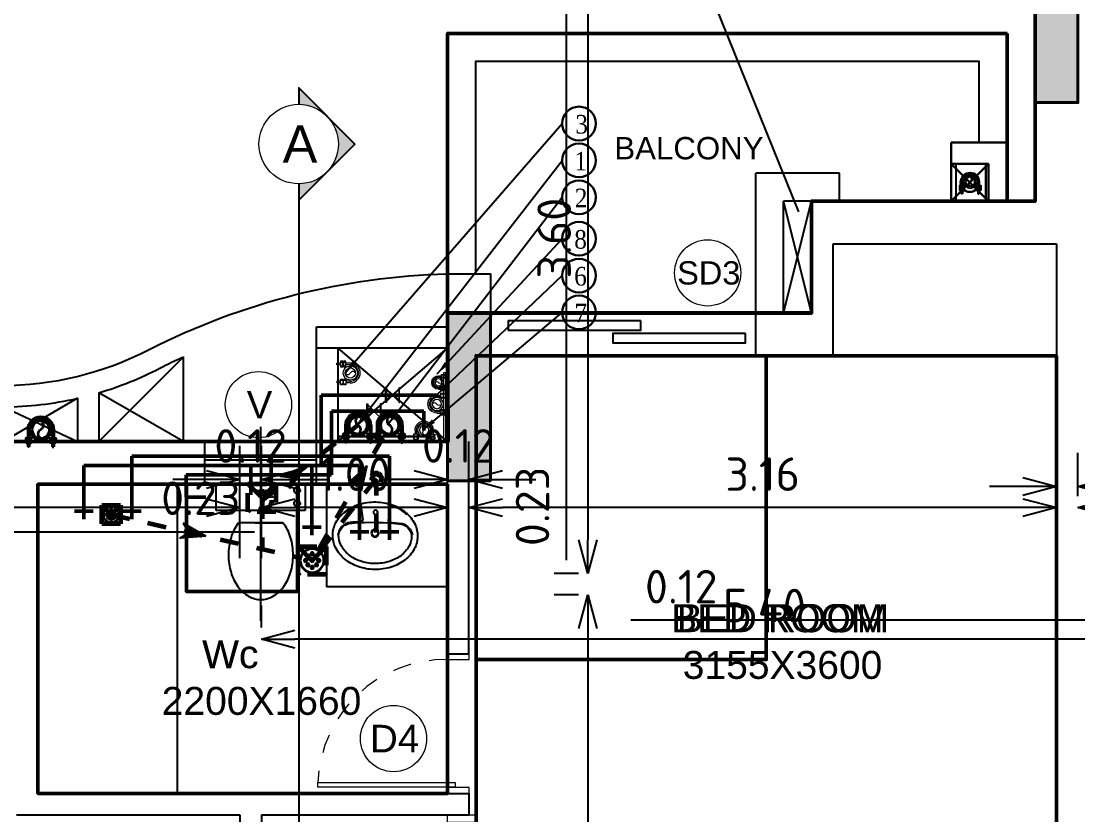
# Model space of a CAD drawing. Header units: inches. Extents: x 0 to 429, y 0 to 146.
# Drawn here: x 209.36 to 215.04, y 126.12 to 130.38 of the extents above; entities that cross this region are included whole.
import ezdxf
from ezdxf.enums import TextEntityAlignment as Align

# ---------------------------------------------------------------- set-up
doc = ezdxf.new("R2010")
doc.units = ezdxf.units.IN
doc.header["$MEASUREMENT"] = 0
doc.linetypes.add('Xr-4BHK-A-B-Ground-Sub$0$HIDDEN', pattern=[0.375, 0.25, -0.125])
doc.layers.get('DEFPOINTS').update_dxf_attribs({"lineweight": 18})
for name, color, linetype, lineweight in [('FLOOR-GROUND', 7, 'Continuous', 50), ('XR-4BHK-A-B-GROUND-SUB$0$1PL-SHAFT-PIPE-TEXT-50', 213, 'Continuous', 30), ('XR-4BHK-A-B-GROUND-SUB$0$CUTOUT', 6, 'Continuous', 30), ('XR-4BHK-A-B-GROUND-SUB$0$DOOR', 34, 'Continuous', 20), ('XR-4BHK-A-B-GROUND-SUB$0$PIPE', 30, 'Continuous', 30), ('XR-4BHK-A-B-GROUND-SUB$0$TOWER-COL', 1, 'Continuous', 40), ('XR-4BHK-A-B-GROUND-SUB$0$TOWER-COL-HATCH', 9, 'Continuous', 5), ('XR-4BHK-A-B-GROUND-SUB$0$WALL', 7, 'Continuous', 30)]:
    doc.layers.add(name, color=color, linetype=linetype, lineweight=lineweight)
doc.layers.add('XR-4BHK-A-B-GROUND-SUB$0$1PL-SHAFT-PIPE', color=7, linetype='Continuous')
doc.layers.add('XR-4BHK-A-B-GROUND-SUB$0$ELE', color=4, linetype='Continuous')
for name, color, linetype, lineweight, true_color in [('XR-4BHK-A-B-GROUND-SUB$0$SEWERARE LINE', 7, 'Continuous', 35, 0xca2d12), ('XR-4BHK-A-B-GROUND-SUB$0$STROM WATER', 7, 'Continuous', 25, 0x00001a), ('XR-4BHK-A-B-GROUND-SUB$0$WATER SUPPLAY', 7, 'Continuous', 0, 0x00f000)]:
    doc.layers.add(name, color=color, linetype=linetype, lineweight=lineweight, true_color=true_color)
doc.styles.add('Sanvi Common', font='isocpeur.ttf')
doc.styles.add('Xr-4BHK-A-B-Ground-Sub$0$$0$DIM', font='arial.ttf', dxfattribs={"height": 4})
doc.styles.add('Xr-4BHK-A-B-Ground-Sub$0$$1$Standard', font='arial.ttf')
doc.styles.add('Xr-4BHK-A-B-Ground-Sub$0$DIM', font='arial.ttf')
doc.styles.add('Xr-4BHK-A-B-Ground-Sub$0$Standard', font='ARIALN.TTF')
doc.styles.add('Xr-4BHK-A-B-Ground-Sub$0$TIMES-ROMAN', font='times.ttf', dxfattribs={"width": 0.9})
doc.styles.add('Xr-4BHK-A-B-Typical-Sub$0$DIM', font='arial.ttf')
doc.dimstyles.new('Sanvi Common', dxfattribs={"dimtxt": 0.18, "dimasz": 0.18, "dimexe": 0.18, "dimexo": 0.0625, "dimgap": 0.09, "dimtad": 1, "dimzin": 0, "dimdsep": 46, "dimtxsty": 'Sanvi Common', "dimblk": 'OPEN30', "dimcen": 0.09, "dimclrd": 68, "dimclre": 68, "dimclrt": 40, "dimadec": 0, "dimazin": 0, "dimtfac": 1, "dimtofl": 0, "dimtmove": 0, "dimatfit": 3, "dimldrblk": 'OPEN30', "dimfxl": 1, "dimtolj": 1, "dimtzin": 0, "dimarcsym": 0})
doc.dimstyles.new('Xr-4BHK-A-B-Ground-Sub$0$DIM 75', dxfattribs={"dimtxt": 75, "dimasz": 75, "dimexe": 0.18, "dimexo": 0.0625, "dimgap": 0.09, "dimtad": 0, "dimtih": 1, "dimtoh": 1, "dimdec": 0, "dimzin": 0, "dimdsep": 46, "dimtxsty": 'Xr-4BHK-A-B-Ground-Sub$0$Standard', "dimcen": 0.09, "dimclrd": 256, "dimclre": 256, "dimclrt": 256, "dimadec": 0, "dimazin": 0, "dimtfac": 1, "dimtdec": 0, "dimtofl": 0, "dimtmove": 0, "dimatfit": 3, "dimfxl": 1, "dimtolj": 1, "dimtzin": 0, "dimarcsym": 0})

# ---------------------------------------------------------------- blocks, each defined once
blk = doc.blocks.new('Xr-4BHK-A-B-Ground-Sub$0$basin6')
blk.add_lwpolyline([(285.3, -227.3, 0.120605), (264.9, -143.3, 0.10507), (202.2, -66.9, 0.088649), (112.5, -18.2, 0.079738), (0.8, 0, 0.079738), (-111, -17.7, 0.088649), (-200.9, -65.9, 0.10507), (-264, -142.1, 0.120605), (-284.7, -226.1, 0.120605), (-264.3, -310.1, 0.10507), (-201.6, -386.5, 0.088649), (-112, -435.2, 0.079738), (-0.2, -453.4, 0.079738), (111.6, -435.7, 0.088649), (201.5, -387.5, 0.10507), (264.5, -311.3, 0.120605)], format="xyb", close=True)
for points in [[(-209.7, -80, -0.016805), (-197.8, -69.9, -0.092161), (-106, -21.4, -0.435128), (-99.7, -24.7), (-85.2, -123.6, -0.44775), (-92.4, -133.7, 0.015365), (-179.5, -141.3, 0.272514), (-249.3, -215.6, 0.272514)], [(210.3, -80, 0.016805), (198.4, -69.9, 0.092161), (106.6, -21.4, 0.435128), (100.3, -24.7), (85.8, -123.6, 0.396344), (97.2, -134.7, -0.011856), (170.2, -140.3, -0.340407), (250.3, -226.8)], [(-244.4, -216.7, 0.017243), (-244.7, -226.1, 0.120605), (-228.8, -291.7, 0.10507), (-176.6, -355.3, 0.088649), (-99.4, -397.2, 0.079738), (-0.1, -413.4, 0.079738), (99.2, -397.7, 0.088649), (176.6, -356.1, 0.10507), (229.1, -292.7, 0.120605), (245.3, -227.3, 0.120605)]]:
    blk.add_lwpolyline(points, format="xyb")
for centre, radius in [((0.3, -69.2), 14.5), ((1.4, -209.2), 26.4), ((1.4, -209.2), 21)]:
    blk.add_circle(centre, radius)
for centre, radius, start, end in [((-3.5, -1750.2), 1613.5, 84.2769, 96.21233), ((-151.3, -237.7), 95.4, 106.29531, 167.27029), ((155.4, -234.9), 90.2, 4.87746, 88.71858)]:
    blk.add_arc(centre, radius, start, end)
blk = doc.blocks.new('Xr-4BHK-A-B-Ground-Sub$0$1111')
for p, q in [((-6719.3, 24832.2), (-6719.3, 24832.2)), ((-6770.3, 24610.7), (-7008.8, 24610.7)), ((-6918.9, 24610.7), (-6770.3, 24610.7)), ((-7128.5, 24545.5), (-7128.5, 24404.3)), ((-6650.6, 24545.5), (-7128.5, 24545.5)), ((-6650.6, 24404.3), (-6650.6, 24545.5)), ((-7128.5, 24404.3), (-6650.6, 24404.3)), ((-6849.6, 24404.3), (-6849.6, 24404.3)), ((-6703, 24404.3), (-6703, 24404.3))]:
    blk.add_line(p, q)
at = {"extrusion": (0, 0, -1)}
for centre, major_axis, ratio, start_param, end_param in [((-6859.2, 24842), (-134, 134), 1, 6.126583, 6.550859), ((-6889.6, 24895.3), (90.6, 90.6), 1, -1.303122, -0.785398), ((-6889.6, 24895.3), (-90.6, 90.6), 1, 0.785398, 1.303122), ((-6919.9, 24842), (134, 134), 1, -0.267674, 0.156602), ((-6811.4, 24807.2), (175.8, 175.8), 1, 4.219591, 4.555787), ((-6967.7, 24807.2), (-175.8, 175.8), 1, 1.727398, 2.063595), ((-6735.9, 24784.5), (231.5, 231.5), 1, 3.926991, 4.219591), ((-7043.2, 24784.5), (231.5, 231.5), 1, 0.492798, 0.785398), ((-6735.9, 24784.5), (-231.5, 231.5), 1, 5.205187, 5.497787), ((-7043.2, 24784.5), (231.5, 231.5), 1, 0.785398, 1.077998), ((-6811.4, 24761.7), (-175.8, 175.8), 1, 4.868991, 5.205187), ((-6967.7, 24761.7), (-231.2, 91.4), 0.988951, 3.056609, 3.421062), ((-6859.2, 24726.9), (-134, 134), 1, 4.837165, 4.868991), ((-6694.7, 24507), (-11.5, 11.5), 1, 3.141593, 9.424778), ((-6694.7, 24437.2), (11.5, 11.5), 1, 1.570796326805002, 7.853981633984588)]:
    blk.add_ellipse(centre, major_axis=major_axis, ratio=ratio, start_param=start_param, end_param=end_param, dxfattribs=at)
blk = doc.blocks.new('Xr-4BHK-A-B-Ground-Sub$0$d-750')
at = {"layer": 'XR-4BHK-A-B-GROUND-SUB$0$DOOR'}
for p, q in [((0, 718.7), (0, 750)), ((0, 750), (115, 750)), ((115, 750), (115, 718.7)), ((115, 718.7), (0, 718.7)), ((0, 0), (0, 31.2)), ((0, 31.2), (115, 31.2)), ((115, 31.2), (115, 0)), ((115, 0), (0, 0))]:
    blk.add_line(p, q, dxfattribs=at)
blk.add_lwpolyline([(73.9, 34.2), (811.3, 34.2), (811.3, 59.2), (73.9, 59.2)], close=True, dxfattribs=at)
at = {"layer": 'XR-4BHK-A-B-GROUND-SUB$0$DOOR', "color": 8, "linetype": 'Xr-4BHK-A-B-Ground-Sub$0$HIDDEN', "extrusion": (0, 0, -1)}
blk.add_ellipse((125, 31.2), major_axis=(218.4, 652.1), ratio=0.99874, start_param=-0.33813, end_param=1.207251, dxfattribs=at)
blk = doc.blocks.new('Xr-4BHK-A-B-Ground-Sub$0$RWP')
at = {"layer": 'XR-4BHK-A-B-GROUND-SUB$0$CUTOUT'}
for p, q in [((0, 200), (200, 0)), ((200, 200), (0, 0))]:
    blk.add_line(p, q, dxfattribs=at)
blk.add_lwpolyline([(0, 0), (200, 0), (200, 200), (0, 200)], close=True, dxfattribs=at)
at = {"layer": 'XR-4BHK-A-B-GROUND-SUB$0$ELE'}
for p, q in [((0, 200), (0, 0)), ((25, 200), (25, 0))]:
    blk.add_line(p, q, dxfattribs=at)
at = {"layer": 'XR-4BHK-A-B-GROUND-SUB$0$PIPE'}
blk.add_circle((100, 100), 50, dxfattribs=at)
at = {"layer": 'XR-4BHK-A-B-GROUND-SUB$0$WALL'}
for p, q in [((0, 315), (300.3, 315)), ((0, 200), (0, 315)), ((300.3, 0), (300.3, 315)), ((0, 200), (185.3, 200)), ((185.3, 0), (185.3, 200))]:
    blk.add_line(p, q, dxfattribs=at)
blk = doc.blocks.new('Xr-4BHK-A-B-Ground-Sub$0$REV.CO.')
at = {"layer": 'XR-4BHK-A-B-GROUND-SUB$0$TOWER-COL-HATCH'}
for points in [[(451646.1, 19799.7), (451416.1, 19799.7), (451416.1, 20700.2), (451646.1, 20700.2)], [(454801.1, 18669.7), (454571.1, 18669.7), (454571.1, 17769.2), (454801.1, 17769.2)]]:
    blk.add_hatch(color=256, dxfattribs=at).paths.add_polyline_path(points)
at = {"layer": 'XR-4BHK-A-B-GROUND-SUB$0$TOWER-COL'}
for points in [[(451646.1, 20700.2), (451416.1, 20700.2), (451416.1, 19799.7), (451646.1, 19799.7)], [(454801.1, 18669.7), (454571.1, 18669.7), (454571.1, 17769.2), (454801.1, 17769.2)]]:
    blk.add_lwpolyline(points, close=True, dxfattribs=at)
blk = doc.blocks.new('Xr-4BHK-A-B-Ground-Sub$0$$0$DOOR NO')
at = {"lineweight": 0}
blk.add_circle((0, 0), 10, dxfattribs=at)
at = {"style": 'Xr-4BHK-A-B-Ground-Sub$0$$0$DIM'}
blk.add_attdef('X1', text='', height=9, dxfattribs=at).set_placement((0, 0), align=Align.MIDDLE_CENTER)
blk = doc.blocks.new('_Open30')
at = {"color": 0, "linetype": 'ByBlock', "lineweight": -2}
for p, q in [((-1, 0.268), (0, 0)), ((0, 0), (-1, -0.268)), ((0, 0), (-1, 0))]:
    blk.add_line(p, q, dxfattribs=at)
blk = doc.blocks.new('*D110')
at = {"color": 68, "lineweight": -2, "transparency": 16777216}
for p, q in [((215.0353, 127.8274), (215.0353, 127.9449)), ((218.9803, 127.7092), (218.9803, 127.9449)), ((218.8003, 127.7649), (215.2153, 127.7649))]:
    blk.add_line(p, q, dxfattribs=at)
at = {"layer": 'DEFPOINTS', "color": 0, "transparency": 16777216}
for p in [(215.0353, 127.7649), (215.0353, 127.7649), (218.9803, 127.6467)]:
    blk.add_point(p, dxfattribs=at)
at = {"color": 68, "lineweight": -2, "transparency": 16777216, "xscale": 0.18, "yscale": 0.18, "zscale": 0.18, "rotation": 180}
blk.add_blockref('_Open30', (215.0353, 127.7649), dxfattribs=at)
at = {"color": 68, "lineweight": -2, "transparency": 16777216, "xscale": 0.18, "yscale": 0.18, "zscale": 0.18}
blk.add_blockref('_Open30', (218.9803, 127.7649), dxfattribs=at)
at = {"color": 40, "transparency": 16777216, "insert": (217.0078, 127.9449), "char_height": 0.18, "attachment_point": 5, "style": 'Sanvi Common'}
blk.add_mtext('\\A1;3.94', dxfattribs=at)
blk = doc.blocks.new('*D111')
at = {"color": 68, "lineweight": -2, "transparency": 16777216}
for p, q in [((211.7652, 127.5894), (211.7652, 127.9449)), ((214.9203, 127.8274), (214.9203, 127.9449)), ((214.7403, 127.7649), (211.9452, 127.7649))]:
    blk.add_line(p, q, dxfattribs=at)
at = {"layer": 'DEFPOINTS', "color": 0, "transparency": 16777216}
for p in [(211.7652, 127.7649), (214.9203, 127.7649), (211.7652, 127.5269)]:
    blk.add_point(p, dxfattribs=at)
at = {"color": 68, "lineweight": -2, "transparency": 16777216, "xscale": 0.18, "yscale": 0.18, "zscale": 0.18, "rotation": 180}
blk.add_blockref('_Open30', (211.7652, 127.7649), dxfattribs=at)
at = {"color": 68, "lineweight": -2, "transparency": 16777216, "xscale": 0.18, "yscale": 0.18, "zscale": 0.18}
blk.add_blockref('_Open30', (214.9203, 127.7649), dxfattribs=at)
at = {"color": 40, "transparency": 16777216, "insert": (213.3427, 127.9449), "char_height": 0.18, "attachment_point": 5, "style": 'Sanvi Common'}
blk.add_mtext('\\A1;3.16', dxfattribs=at)
blk = doc.blocks.new('*D112')
at = {"color": 68, "lineweight": -2, "transparency": 16777216}
for p, q in [((211.6502, 127.5894), (211.6502, 128.0966)), ((211.7652, 127.5894), (211.7652, 128.0966)), ((211.4702, 127.9166), (211.2902, 127.9166)), ((211.9452, 127.9166), (212.1252, 127.9166))]:
    blk.add_line(p, q, dxfattribs=at)
at = {"layer": 'DEFPOINTS', "color": 0, "transparency": 16777216}
for p in [(211.6502, 127.9166), (211.6502, 127.5269), (211.7652, 127.5269)]:
    blk.add_point(p, dxfattribs=at)
at = {"color": 68, "lineweight": -2, "transparency": 16777216, "xscale": 0.18, "yscale": 0.18, "zscale": 0.18}
blk.add_blockref('_Open30', (211.6502, 127.9166), dxfattribs=at)
at = {"color": 68, "lineweight": -2, "transparency": 16777216, "xscale": 0.18, "yscale": 0.18, "zscale": 0.18, "rotation": 180}
blk.add_blockref('_Open30', (211.7652, 127.9166), dxfattribs=at)
at = {"color": 40, "transparency": 16777216, "insert": (211.7077, 128.0966), "char_height": 0.18, "attachment_point": 5, "style": 'Sanvi Common'}
blk.add_mtext('\\A1;0.12', dxfattribs=at)
blk = doc.blocks.new('*D113')
at = {"color": 68, "lineweight": -2, "transparency": 16777216}
for p, q in [((210.6503, 127.4942), (210.6503, 127.9449)), ((211.6502, 127.5894), (211.6502, 127.9449)), ((211.4702, 127.7649), (210.8303, 127.7649))]:
    blk.add_line(p, q, dxfattribs=at)
at = {"layer": 'DEFPOINTS', "color": 0, "transparency": 16777216}
for p in [(210.6503, 127.7649), (211.6502, 127.5269), (210.6503, 127.4317)]:
    blk.add_point(p, dxfattribs=at)
at = {"color": 68, "lineweight": -2, "transparency": 16777216, "xscale": 0.18, "yscale": 0.18, "zscale": 0.18, "rotation": 180}
blk.add_blockref('_Open30', (210.6503, 127.7649), dxfattribs=at)
at = {"color": 68, "lineweight": -2, "transparency": 16777216, "xscale": 0.18, "yscale": 0.18, "zscale": 0.18}
blk.add_blockref('_Open30', (211.6502, 127.7649), dxfattribs=at)
at = {"color": 40, "transparency": 16777216, "insert": (211.1502, 127.9449), "char_height": 0.18, "attachment_point": 5, "style": 'Sanvi Common'}
blk.add_mtext('\\A1;1.00', dxfattribs=at)
blk = doc.blocks.new('*D114')
at = {"color": 68, "lineweight": -2, "transparency": 16777216}
for p, q in [((207.0852, 127.6894), (207.0852, 127.9449)), ((210.5353, 127.4942), (210.5353, 127.9449)), ((210.3553, 127.7649), (207.2652, 127.7649))]:
    blk.add_line(p, q, dxfattribs=at)
at = {"layer": 'DEFPOINTS', "color": 0, "transparency": 16777216}
for p in [(207.0852, 127.7649), (207.0852, 127.6269), (210.5353, 127.4317)]:
    blk.add_point(p, dxfattribs=at)
at = {"color": 68, "lineweight": -2, "transparency": 16777216, "xscale": 0.18, "yscale": 0.18, "zscale": 0.18, "rotation": 180}
blk.add_blockref('_Open30', (207.0852, 127.7649), dxfattribs=at)
at = {"color": 68, "lineweight": -2, "transparency": 16777216, "xscale": 0.18, "yscale": 0.18, "zscale": 0.18}
blk.add_blockref('_Open30', (210.5353, 127.7649), dxfattribs=at)
at = {"color": 40, "transparency": 16777216, "insert": (208.8102, 127.9449), "char_height": 0.18, "attachment_point": 5, "style": 'Sanvi Common'}
blk.add_mtext('\\A1;3.45', dxfattribs=at)
blk = doc.blocks.new('*D115')
at = {"color": 68, "lineweight": -2, "transparency": 16777216}
for p, q in [((206.8552, 127.6894), (206.8552, 127.8156)), ((207.0852, 127.6894), (207.0852, 127.8156)), ((206.6752, 127.6356), (206.4952, 127.6356)), ((207.2652, 127.6356), (210.6132, 127.6356))]:
    blk.add_line(p, q, dxfattribs=at)
at = {"layer": 'DEFPOINTS', "color": 0, "transparency": 16777216}
for p in [(206.8552, 127.6356), (206.8552, 127.6269), (207.0852, 127.6269)]:
    blk.add_point(p, dxfattribs=at)
at = {"color": 68, "lineweight": -2, "transparency": 16777216, "xscale": 0.18, "yscale": 0.18, "zscale": 0.18}
blk.add_blockref('_Open30', (206.8552, 127.6356), dxfattribs=at)
at = {"color": 68, "lineweight": -2, "transparency": 16777216, "xscale": 0.18, "yscale": 0.18, "zscale": 0.18, "rotation": 180}
blk.add_blockref('_Open30', (207.0852, 127.6356), dxfattribs=at)
at = {"color": 40, "transparency": 16777216, "insert": (210.3252, 127.8156), "char_height": 0.18, "attachment_point": 5, "style": 'Sanvi Common'}
blk.add_mtext('\\A1;0.23', dxfattribs=at)
blk = doc.blocks.new('*D133')
at = {"color": 68, "lineweight": -2, "transparency": 16777216}
for p, q in [((212.2865, 131.4217), (212.2865, 131.6017)), ((212.3317, 131.2417), (212.1065, 131.2417)), ((212.6228, 131.0117), (212.1065, 131.0117)), ((212.2865, 130.8317), (212.2865, 127.4837))]:
    blk.add_line(p, q, dxfattribs=at)
at = {"layer": 'DEFPOINTS', "color": 0, "transparency": 16777216}
for p in [(212.3942, 131.2417), (212.2865, 131.0117), (212.6853, 131.0117)]:
    blk.add_point(p, dxfattribs=at)
at = {"color": 68, "lineweight": -2, "transparency": 16777216, "xscale": 0.18, "yscale": 0.18, "zscale": 0.18}
for p, rotation in [((212.2865, 131.2417), 270), ((212.2865, 131.0117), 90)]:
    blk.add_blockref('_Open30', p, dxfattribs=dict(at, rotation=rotation))
at = {"color": 40, "transparency": 16777216, "insert": (212.1065, 127.7717), "char_height": 0.18, "attachment_point": 5, "rotation": 90, "style": 'Sanvi Common'}
blk.add_mtext('\\A1;0.23', dxfattribs=at)
blk = doc.blocks.new('*D134')
at = {"color": 68, "lineweight": -2, "transparency": 16777216}
for p, q in [((212.6228, 131.0117), (212.223, 131.0117)), ((212.403, 130.8317), (212.403, 127.5917)), ((212.354, 127.4117), (212.223, 127.4117))]:
    blk.add_line(p, q, dxfattribs=at)
at = {"layer": 'DEFPOINTS', "color": 0, "transparency": 16777216}
for p in [(212.6853, 131.0117), (212.403, 127.4117), (212.4165, 127.4117)]:
    blk.add_point(p, dxfattribs=at)
at = {"color": 68, "lineweight": -2, "transparency": 16777216, "xscale": 0.18, "yscale": 0.18, "zscale": 0.18}
for p, rotation in [((212.403, 131.0117), 90), ((212.403, 127.4117), 270)]:
    blk.add_blockref('_Open30', p, dxfattribs=dict(at, rotation=rotation))
at = {"color": 40, "transparency": 16777216, "insert": (212.223, 129.2117), "char_height": 0.18, "attachment_point": 5, "rotation": 90, "style": 'Sanvi Common'}
blk.add_mtext('\\A1;3.60', dxfattribs=at)
blk = doc.blocks.new('*D135')
at = {"color": 68, "lineweight": -2, "transparency": 16777216}
for p, q in [((212.354, 127.2967), (212.223, 127.2967)), ((212.403, 127.1167), (212.403, 122.6167)), ((214.0978, 122.4367), (212.223, 122.4367))]:
    blk.add_line(p, q, dxfattribs=at)
at = {"layer": 'DEFPOINTS', "color": 0, "transparency": 16777216}
for p in [(212.4165, 127.2967), (212.403, 122.4367), (214.1603, 122.4367)]:
    blk.add_point(p, dxfattribs=at)
at = {"color": 68, "lineweight": -2, "transparency": 16777216, "xscale": 0.18, "yscale": 0.18, "zscale": 0.18}
for p, rotation in [((212.403, 127.2967), 90), ((212.403, 122.4367), 270)]:
    blk.add_blockref('_Open30', p, dxfattribs=dict(at, rotation=rotation))
at = {"color": 40, "transparency": 16777216, "insert": (212.223, 124.8667), "char_height": 0.18, "attachment_point": 5, "rotation": 90, "style": 'Sanvi Common'}
blk.add_mtext('\\A1;4.86', dxfattribs=at)
blk = doc.blocks.new('*D155')
at = {"color": 68, "lineweight": -2, "transparency": 16777216}
for p, q in [((216.0553, 127.0918), (216.0553, 127.3406)), ((216.1703, 127.0343), (216.1703, 127.3406)), ((215.8753, 127.1606), (212.6353, 127.1606)), ((216.3503, 127.1606), (216.5303, 127.1606))]:
    blk.add_line(p, q, dxfattribs=at)
at = {"layer": 'DEFPOINTS', "color": 0, "transparency": 16777216}
for p in [(216.0553, 127.1606), (216.0553, 127.0293), (216.1703, 126.9718)]:
    blk.add_point(p, dxfattribs=at)
at = {"color": 68, "lineweight": -2, "transparency": 16777216, "xscale": 0.18, "yscale": 0.18, "zscale": 0.18}
blk.add_blockref('_Open30', (216.0553, 127.1606), dxfattribs=at)
at = {"color": 68, "lineweight": -2, "transparency": 16777216, "xscale": 0.18, "yscale": 0.18, "zscale": 0.18, "rotation": 180}
blk.add_blockref('_Open30', (216.1703, 127.1606), dxfattribs=at)
at = {"color": 40, "transparency": 16777216, "insert": (212.9053, 127.3406), "char_height": 0.18, "attachment_point": 5, "style": 'Sanvi Common'}
blk.add_mtext('\\A1;0.12', dxfattribs=at)
blk = doc.blocks.new('*D156')
at = {"color": 68, "lineweight": -2, "transparency": 16777216}
for p, q in [((210.6503, 127.1218), (210.6503, 127.2393)), ((216.0553, 127.0918), (216.0553, 127.2393)), ((215.8753, 127.0593), (210.8303, 127.0593))]:
    blk.add_line(p, q, dxfattribs=at)
at = {"layer": 'DEFPOINTS', "color": 0, "transparency": 16777216}
for p in [(210.6503, 127.0593), (210.6503, 127.0593), (216.0553, 127.0293)]:
    blk.add_point(p, dxfattribs=at)
at = {"color": 68, "lineweight": -2, "transparency": 16777216, "xscale": 0.18, "yscale": 0.18, "zscale": 0.18, "rotation": 180}
blk.add_blockref('_Open30', (210.6503, 127.0593), dxfattribs=at)
at = {"color": 68, "lineweight": -2, "transparency": 16777216, "xscale": 0.18, "yscale": 0.18, "zscale": 0.18}
blk.add_blockref('_Open30', (216.0553, 127.0593), dxfattribs=at)
at = {"color": 40, "transparency": 16777216, "insert": (213.3528, 127.2393), "char_height": 0.18, "attachment_point": 5, "style": 'Sanvi Common'}
blk.add_mtext('\\A1;5.40', dxfattribs=at)
blk = doc.blocks.new('*D157')
at = {"color": 68, "lineweight": -2, "transparency": 16777216}
for p, q in [((210.5353, 127.4942), (210.5353, 128.0961)), ((210.6503, 127.4942), (210.6503, 128.0961)), ((210.3553, 127.9161), (210.1753, 127.9161)), ((210.8303, 127.9161), (211.0103, 127.9161))]:
    blk.add_line(p, q, dxfattribs=at)
at = {"layer": 'DEFPOINTS', "color": 0, "transparency": 16777216}
for p in [(210.5353, 127.9161), (210.5353, 127.4317), (210.6503, 127.4317)]:
    blk.add_point(p, dxfattribs=at)
at = {"color": 68, "lineweight": -2, "transparency": 16777216, "xscale": 0.18, "yscale": 0.18, "zscale": 0.18}
blk.add_blockref('_Open30', (210.5353, 127.9161), dxfattribs=at)
at = {"color": 68, "lineweight": -2, "transparency": 16777216, "xscale": 0.18, "yscale": 0.18, "zscale": 0.18, "rotation": 180}
blk.add_blockref('_Open30', (210.6503, 127.9161), dxfattribs=at)
at = {"color": 40, "transparency": 16777216, "insert": (210.5928, 128.0961), "char_height": 0.18, "attachment_point": 5, "style": 'Sanvi Common'}
blk.add_mtext('\\A1;0.12', dxfattribs=at)
blk = doc.blocks.new('*D57')
at = {"color": 68, "lineweight": -2, "transparency": 16777216}
for p, q in [((214.9203, 127.8274), (214.9203, 128.0587)), ((215.0353, 127.8274), (215.0353, 128.0587)), ((214.7403, 127.8787), (214.5603, 127.8787)), ((215.2153, 127.8787), (218.4553, 127.8787))]:
    blk.add_line(p, q, dxfattribs=at)
at = {"layer": 'DEFPOINTS', "color": 0, "transparency": 16777216}
for p in [(215.0353, 127.8787), (214.9203, 127.7649), (215.0353, 127.7649)]:
    blk.add_point(p, dxfattribs=at)
at = {"color": 68, "lineweight": -2, "transparency": 16777216, "xscale": 0.18, "yscale": 0.18, "zscale": 0.18}
blk.add_blockref('_Open30', (214.9203, 127.8787), dxfattribs=at)
at = {"color": 68, "lineweight": -2, "transparency": 16777216, "xscale": 0.18, "yscale": 0.18, "zscale": 0.18, "rotation": 180}
blk.add_blockref('_Open30', (215.0353, 127.8787), dxfattribs=at)
at = {"color": 40, "transparency": 16777216, "insert": (218.1853, 128.0587), "char_height": 0.18, "attachment_point": 5, "style": 'Sanvi Common'}
blk.add_mtext('\\A1;0.12', dxfattribs=at)
blk = doc.blocks.new('Xr-4BHK-A-B-Ground-Sub$0$CI50')
at = {"ltscale": 100}
for p, q in [((-53.2, 2), (-53.2, 13.5)), ((-48.3, 35), (-48.3, 13.5)), ((-48.3, 2), (-48.3, -2)), ((-40.3, 35), (-40.3, 13.5)), ((-40.3, 2), (-40.3, -2)), ((-35.4, 2), (-35.4, 13.5)), ((35.4, 2), (35.4, 13.5)), ((40.3, 35), (40.3, 13.5)), ((40.3, 2), (40.3, -2)), ((48.3, 35), (48.3, 13.5)), ((48.3, 2), (48.3, -2)), ((53.2, 2), (53.2, 13.5)), ((-53.2, -13.5), (-53.2, -2)), ((-48.3, -13.5), (-48.3, -30.6)), ((-48.3, -14.8), (-48.3, -30.6)), ((-40.3, -30.6), (-48.3, -30.6)), ((-40.3, -13.5), (-40.3, -30.6)), ((-40.3, -14.8), (-40.3, -30.6)), ((-35.4, -13.5), (-35.4, -2)), ((35.4, -13.5), (35.4, -2)), ((40.3, -13.5), (40.3, -30.6)), ((40.3, -14.8), (40.3, -30.6)), ((40.3, -30.6), (48.3, -30.6)), ((48.3, -13.5), (48.3, -30.6)), ((48.3, -14.8), (48.3, -30.6)), ((53.2, -13.5), (53.2, -2))]:
    blk.add_line(p, q, dxfattribs=at)
for points in [[(-57.9, 2), (-30.9, 2), (-30.9, 13.5), (-57.9, 13.5)], [(57.9, 2), (30.9, 2), (30.9, 13.5), (57.9, 13.5)], [(-57.9, -13.5), (-30.9, -13.5), (-30.9, -2), (-57.9, -2)], [(57.9, -13.5), (30.9, -13.5), (30.9, -2), (57.9, -2)]]:
    blk.add_lwpolyline(points, close=True, dxfattribs=at)
for radius in [35, 25]:
    blk.add_circle((0, 35), radius, dxfattribs=at)
for centre, radius, start, end in [((0, 35), 48.3, 0, 180), ((0, 35), 40.3, 360, 180), ((6.9, 47.5), 14.3, 119.0199, 240.9801), ((-6.9, 22.5), 14.3, 299.0199, 60.9801)]:
    blk.add_arc(centre, radius, start, end, dxfattribs=at)
blk = doc.blocks.new('Xr-4BHK-A-B-Ground-Sub$0$CI100')
at = {"layer": 'XR-4BHK-A-B-GROUND-SUB$0$SEWERARE LINE', "ltscale": 100}
for p, q in [((-74, 60.7), (-74, 11.5)), ((-66, 60.7), (-66, 11.5)), ((66, 60.7), (66, 11.5)), ((74, 60.7), (74, 11.5)), ((-78.9, 0), (-78.9, 11.5)), ((-61.1, 0), (-61.1, 11.5)), ((61.1, 0), (61.1, 11.5)), ((78.9, 0), (78.9, 11.5)), ((-78.9, -15.5), (-78.9, -4)), ((-74, 0), (-74, -4)), ((-74, -15.5), (-74, -37.3)), ((-74, -16.8), (-74, -37.3)), ((-66, -37.3), (-74, -37.3)), ((-66, 0), (-66, -4)), ((-66, -15.5), (-66, -37.3)), ((-66, -16.8), (-66, -37.3)), ((-61.1, -15.5), (-61.1, -4)), ((61.1, -15.5), (61.1, -4)), ((66, 0), (66, -4)), ((66, -15.5), (66, -37.3)), ((66, -16.8), (66, -37.3)), ((66, -37.3), (74, -37.3)), ((74, 0), (74, -4)), ((74, -15.5), (74, -37.3)), ((74, -16.8), (74, -37.3)), ((78.9, -15.5), (78.9, -4))]:
    blk.add_line(p, q, dxfattribs=at)
for points in [[(-85.4, 0), (-54.6, 0), (-54.6, 11.5), (-85.4, 11.5)], [(85.4, 0), (54.6, 0), (54.6, 11.5), (85.4, 11.5)], [(-85.4, -15.5), (-54.6, -15.5), (-54.6, -4), (-85.4, -4)], [(85.4, -15.5), (54.6, -15.5), (54.6, -4), (85.4, -4)]]:
    blk.add_lwpolyline(points, close=True, dxfattribs=at)
for radius in [60.7, 50]:
    blk.add_circle((0, 60.7), radius, dxfattribs=at)
for centre, radius, start, end in [((0, 60.7), 74, 0, 180), ((0, 60.7), 66, 0, 180), ((13.9, 85.7), 28.6, 119.0199, 240.9801), ((-13.9, 35.7), 28.6, 299.0199, 60.9801)]:
    blk.add_arc(centre, radius, start, end, dxfattribs=at)
blk = doc.blocks.new('Xr-4BHK-A-B-Ground-Sub$0$A6')
at = {"linetype": 'Continuous', "lineweight": -3}
h = blk.add_hatch(dxfattribs=at)
h.set_pattern_fill('ANSI31', color=8, scale=51.850019, angle=269.9862, style=0)
h.set_pattern_definition([(314.9862146, (-3558.9815, 121585.5365), (4.58404006, 4.58183475), [])])
h.paths.add_polyline_path([(-42.5, 41.5), (0, 0), (-42.5, -41.5), (91.7, 0)])
for p, q in [((-42.5, 41.5), (0, 0)), ((91.7, 0), (-42.5, 41.5)), ((-42.5, -41.5), (0, 0)), ((0, 0), (91.7, 0)), ((91.7, 0), (-42.5, -41.5))]:
    blk.add_line(p, q, dxfattribs=at)
blk = doc.blocks.new('Xr-4BHK-A-B-Ground-Sub$0$FT 100')
at = {"linetype": 'Continuous'}
blk.add_ellipse((0, 0), major_axis=(63.4, -2.9), ratio=1, start_param=0.046079, end_param=6.329264, dxfattribs=at)
for centre in [(-36.7, 0), (-23.3, 23.3), (0, 35.4), (0, 0), (23.3, 23.3), (36.7, 0), (-23.3, -23.3), (0, -35.4), (23.3, -23.3)]:
    blk.add_ellipse(centre, major_axis=(7.97, 0), ratio=1)
blk = doc.blocks.new('Xr-4BHK-A-B-Ground-Sub$0$P-VALVE')
at = {"linetype": 'Continuous'}
for p, q in [((-19.7, 19), (19.7, 19)), ((-19.7, 16.4), (-19.7, 19)), ((19.7, 16.4), (-19.7, 16.4)), ((-17, -16.4), (17, 16.4)), ((-17, 16.4), (17, -16.4)), ((19.7, 19), (19.7, 16.4)), ((19.7, -16.4), (-19.7, -16.4)), ((-19.7, -16.4), (-19.7, -19)), ((-19.7, -19), (19.7, -19)), ((19.7, -19), (19.7, -16.4))]:
    blk.add_line(p, q, dxfattribs=at)
blk = doc.blocks.new('Xr-4BHK-A-B-Ground-Sub$0$A$C14D55273')
at = {"layer": 'XR-4BHK-A-B-GROUND-SUB$0$WATER SUPPLAY', "lineweight": 50}
for p, q in [((7611.1, -2471.7), (8238.6, -2471.7)), ((8238.6, -2471.7), (8238.6, -2849.5)), ((7688.2, -2661.7), (7688.2, -2556.9)), ((7688.2, -2556.9), (8183.5, -2556.9)), ((8183.5, -2556.9), (8183.5, -2899.5)), ((9255.8, -2799.5), (7872.3, -2799.5)), ((7872.3, -3248.1), (7872.3, -2799.5)), ((8506.4, -3006.4), (8506.4, -2799.5)), ((9255.8, -3136.8), (9255.8, -2799.5)), ((9513.3, -2849.5), (8032.1, -2849.5)), ((8032.1, -3248.1), (8032.1, -2849.5)), ((8289.3, -3223.5), (8289.3, -2849.5)), ((8616, -3006.4), (8616, -2849.5)), ((9513.3, -3136.8), (9513.3, -2849.5)), ((8963.2, -2899.5), (8183.5, -2899.5)), ((8963.2, -2899.5), (8963.2, -3020.1)), ((8963.2, -3020.1), (8858.5, -3020.1)), ((9205.8, -3094.3), (9305.8, -3094.3)), ((9463.3, -3094.3), (9563.3, -3094.3)), ((7822.3, -3205.6), (7922.3, -3205.6)), ((7982.1, -3205.6), (8082.1, -3205.6)), ((8239.3, -3181), (8339.3, -3181))]:
    blk.add_line(p, q, dxfattribs=at)
at = {"layer": 'XR-4BHK-A-B-GROUND-SUB$0$WATER SUPPLAY', "lineweight": 50, "xscale": 2.000000000000041, "yscale": 2.000000000000041, "zscale": 2.000000000000041, "rotation": 90.00001157763748}
for p in [(7855.2, -2471.7), (7955, -2556.9)]:
    blk.add_blockref('Xr-4BHK-A-B-Ground-Sub$0$P-VALVE', p, dxfattribs=at)
blk = doc.blocks.new('Xr-4BHK-A-B-Ground-Sub$0$A$C2521575D')
at = {"layer": 'XR-4BHK-A-B-GROUND-SUB$0$1PL-SHAFT-PIPE-TEXT-50'}
for centre in [(25629.9, 31536.2), (25629.9, 31338.2), (25629.9, 31140.2), (25629.9, 30918), (25629.9, 30720), (25629.9, 30522)]:
    blk.add_circle(centre, 90.6, dxfattribs=at)
at = {"layer": 'XR-4BHK-A-B-GROUND-SUB$0$SEWERARE LINE', "linetype": 'Xr-4BHK-A-B-Ground-Sub$0$HIDDEN', "lineweight": 60, "ltscale": 200}
for p, q in [((23928.6, 29513.6, 0), (24444, 29917.8)), ((24228.3, 29244.8), (24616.6, 29916.3)), ((24542, 29629.6, 0), (24235.7, 29239.9, 0)), ((24542, 29340), (24542, 29624.1, 0)), ((24001.8, 29602), (23851.8, 29452)), ((23851.8, 29602), (24001.8, 29452)), ((23928.6, 29513.6, 0), (23928.6, 29246.2, 0)), ((23167.8, 29486.9), (23067.8, 29386.9)), ((23067.8, 29486.9), (23167.8, 29386.9)), ((23117.8, 29436.9), (24134.7, 29204.1)), ((24271.6, 29264.9), (24121.6, 29114.9)), ((24121.6, 29264.9), (24271.6, 29114.9))]:
    blk.add_line(p, q, dxfattribs=at)
for points in [[(24001.8, 29452), (23851.8, 29452), (23851.8, 29602), (24001.8, 29602)], [(23167.8, 29386.9), (23067.8, 29386.9), (23067.8, 29486.9), (23167.8, 29486.9)], [(24271.6, 29114.9), (24121.6, 29114.9), (24121.6, 29264.9), (24271.6, 29264.9)]]:
    blk.add_lwpolyline(points, close=True, dxfattribs=at)
blk.add_circle((23928.6, 29513.6), 50, dxfattribs=at)
for centre, radius, start, end in [((24542, 29629.6, 0), 30, 326.4427, 213.5573), ((24542, 29624.1, 0), 27.3, 336.0932, 203.9068)]:
    blk.add_arc(centre, radius, start, end, dxfattribs=at)
at = {"layer": 'XR-4BHK-A-B-GROUND-SUB$0$WATER SUPPLAY'}
for p, q in [((24914.2, 29832.3), (24914.2, 30197.5)), ((24340.4, 29853.3, 0), (24839.7, 29853.3))]:
    blk.add_line(p, q, dxfattribs=at)
blk.add_lwpolyline([(24928, 29832.3), (24928, 30197.5), (24903, 30197.5), (24903, 29832.3)], close=True, dxfattribs=at)
at = {"layer": 'XR-4BHK-A-B-GROUND-SUB$0$WATER SUPPLAY', "elevation": 0}
blk.add_lwpolyline([(24340.4, 29832.3), (24839.7, 29832.3), (24839.7, 29857.3), (24340.4, 29857.3)], close=True, dxfattribs=at)
at = {"layer": 'XR-4BHK-A-B-GROUND-SUB$0$1PL-SHAFT-PIPE'}
for p, xscale, yscale, zscale in [((24443.8, 29859.2), 0.940500000026077, 0.940500000026077, 0.940500000026077), ((24613.2, 29859.2), 0.940500000026077, 0.940500000026077, 0.940500000026077), ((22739.3, 29836.3), -0.940500000026077, 0.9404999999969732, 0.9405)]:
    blk.add_blockref('Xr-4BHK-A-B-Ground-Sub$0$CI100', p, dxfattribs=dict(at, xscale=xscale, yscale=yscale, zscale=zscale))
at = {"layer": 'XR-4BHK-A-B-GROUND-SUB$0$SEWERARE LINE', "linetype": 'Xr-4BHK-A-B-Ground-Sub$0$HIDDEN', "lineweight": 60, "ltscale": 200, "extrusion": (1.01856e-08, -1.29675e-08, 1), "xscale": -1, "rotation": 218.134886230306}
blk.add_blockref('Xr-4BHK-A-B-Ground-Sub$0$A6', (24084.6, 29635.9, 0), dxfattribs=at)
at = {"layer": 'XR-4BHK-A-B-GROUND-SUB$0$SEWERARE LINE', "linetype": 'Xr-4BHK-A-B-Ground-Sub$0$HIDDEN', "lineweight": 60, "ltscale": 200, "extrusion": (1.42688e-08, -8.26458e-09, 1), "xscale": -1, "rotation": 239.906620831732}
blk.add_blockref('Xr-4BHK-A-B-Ground-Sub$0$A6', (24444.9, 29619.6, 0), dxfattribs=at)
at = {"layer": 'XR-4BHK-A-B-GROUND-SUB$0$SEWERARE LINE', "linetype": 'Xr-4BHK-A-B-Ground-Sub$0$HIDDEN', "lineweight": 60, "ltscale": 200, "xscale": -0.6666666666669698, "yscale": 0.6666666666669698, "zscale": 0.6666666666666666, "rotation": 90}
blk.add_blockref('Xr-4BHK-A-B-Ground-Sub$0$FT 100', (23117.8, 29436.9), dxfattribs=at)
at = {"layer": 'XR-4BHK-A-B-GROUND-SUB$0$SEWERARE LINE', "linetype": 'Xr-4BHK-A-B-Ground-Sub$0$HIDDEN', "lineweight": 60, "ltscale": 200, "extrusion": (-3.61004e-09, -1.60894e-08, 1), "xscale": -0.9999999999999974, "rotation": 167.3401290850337}
blk.add_blockref('Xr-4BHK-A-B-Ground-Sub$0$A6', (23536.8, 29340.5, 0), dxfattribs=at)
at = {"layer": 'XR-4BHK-A-B-GROUND-SUB$0$SEWERARE LINE', "linetype": 'Xr-4BHK-A-B-Ground-Sub$0$HIDDEN', "lineweight": 60, "ltscale": 200, "xscale": -1, "rotation": 90}
blk.add_blockref('Xr-4BHK-A-B-Ground-Sub$0$FT 100', (24196.6, 29189.9), dxfattribs=at)
at = {"layer": 'XR-4BHK-A-B-GROUND-SUB$0$STROM WATER', "xscale": -1}
blk.add_blockref('Xr-4BHK-A-B-Ground-Sub$0$CI50', (27730.5, 31189.9), dxfattribs=at)
at = {"layer": 'XR-4BHK-A-B-GROUND-SUB$0$WATER SUPPLAY', "xscale": -1}
for name, p in [('Xr-4BHK-A-B-Ground-Sub$0$A$C14D55273', (32483.9, 32549.6)), ('Xr-4BHK-A-B-Ground-Sub$0$CI50', (24798.1, 29855.3))]:
    blk.add_blockref(name, p, dxfattribs=at)
at = {"layer": 'XR-4BHK-A-B-GROUND-SUB$0$WATER SUPPLAY'}
for p, xscale, yscale, zscale, rotation in [((24363.3, 30196.9), 1.099999999976717, 1.099999999976717, 1.099999999976717, 270), ((24901.5, 30146.1), -0.75, 0.75, 0.75, 90)]:
    blk.add_blockref('Xr-4BHK-A-B-Ground-Sub$0$CI50', p, dxfattribs=dict(at, xscale=xscale, yscale=yscale, zscale=zscale, rotation=rotation))
at = {"layer": 'XR-4BHK-A-B-GROUND-SUB$0$WATER SUPPLAY', "xscale": -1, "rotation": 90}
blk.add_blockref('Xr-4BHK-A-B-Ground-Sub$0$CI50', (24901.9, 30030.3), dxfattribs=at)
at = {"layer": 'XR-4BHK-A-B-GROUND-SUB$0$1PL-SHAFT-PIPE-TEXT-50', "style": 'Xr-4BHK-A-B-Ground-Sub$0$TIMES-ROMAN', "width": 0.9}
for s, p in [('3', (25644.1, 31482.5)), ('1', (25639.1, 31284.6)), ('2', (25641.1, 31086.6)), ('8', (25638.1, 30864.3)), ('6', (25637.9, 30666.3)), ('7', (25639.4, 30468.3))]:
    blk.add_text(s, height=100, rotation=360, dxfattribs=at).set_placement(p, align=Align.CENTER)
at = {"layer": 'XR-4BHK-A-B-GROUND-SUB$0$1PL-SHAFT-PIPE-TEXT-50'}
for points in [[(24373.5, 30196.9), (25539.2, 31536.2)], [(24436.5, 29916.3), (25539.2, 31338.2)], [(24601.9, 29918.1), (25539.2, 31140.2)], [(24867.9, 30192.6), (25539.2, 30918)], [(24867.1, 30080.3), (25539.2, 30720)], [(24790.8, 29890.3), (25539.2, 30522)]]:
    blk.add_leader(points, dimstyle='Xr-4BHK-A-B-Ground-Sub$0$DIM 75', dxfattribs=at)

msp = doc.modelspace()

# ---------------------------------------------------------------- hatches: boundary and pattern name
h = msp.add_hatch(color=256)
h.dxf.hatch_style = 1
h.paths.add_polyline_path([(211.1525, 129.717), (211.0017, 129.8679, -0.414214), (211.0017, 129.5662)])
h.paths.add_polyline_path([(211.0017, 129.5662, -0.198912), (210.8508, 129.5037), (210.8508, 129.4153)])
h.paths.add_polyline_path([(211.0017, 129.8679), (210.8508, 130.0188), (210.8508, 129.9304, -0.198912)])

# ---------------------------------------------------------------- linework, layer by layer
for p, q in [((214.8053, 130.8406), (214.8053, 129.4106)), ((213.3053, 128.8101), (213.3053, 129.5606)), ((213.7553, 129.5606), (213.3053, 129.5606)), ((213.7553, 129.4106), (213.7553, 129.5606)), ((210.8508, 129.4153), (210.8508, 122.9819)), ((213.4553, 128.8101), (213.4553, 129.4106)), ((213.6053, 129.4106), (213.4553, 129.4106)), ((213.6053, 128.8101), (213.4553, 129.4106)), ((213.4553, 128.8101), (213.6053, 129.4106)), ((213.6053, 129.4106), (214.5407, 129.4106)), ((213.6053, 128.8101), (213.6053, 129.4106)), ((214.6557, 129.4106), (214.8057, 129.4106)), ((213.7203, 129.1806), (214.9203, 129.1806)), ((213.7203, 128.5806), (213.7203, 129.1806)), ((214.9203, 129.1806), (214.9203, 124.9806)), ((213.3053, 128.8101), (211.8803, 128.8101)), ((213.6053, 128.8101), (213.3053, 128.8101)), ((213.3053, 128.5806), (213.3053, 128.8101)), ((210.9474, 128.6205), (210.9474, 128.7355)), ((210.9474, 128.1207), (210.9474, 128.6205)), ((211.6503, 128.6205), (210.9474, 128.6205)), ((211.0624, 128.1207), (211.0624, 128.6205)), ((211.0624, 128.1207), (211.6503, 128.6205)), ((211.6503, 128.1207), (211.0624, 128.6205)), ((211.6503, 128.1207), (211.6503, 128.6205)), ((209.7782, 128.1207), (210.2324, 128.5755)), ((210.2324, 128.1207), (210.2324, 128.5755)), ((211.8803, 128.5806), (213.3053, 128.5806)), ((213.3053, 128.5806), (213.7203, 128.5806)), ((213.7203, 128.5806), (214.9207, 128.5806)), ((209.7782, 128.382), (209.7782, 128.1207)), ((210.2324, 128.1207), (209.7782, 128.382)), ((209.6632, 128.3519), (209.2665, 128.1207)), ((209.6632, 128.3519), (209.6632, 128.1207)), ((209.2665, 128.3057), (209.6632, 128.1207)), ((210.6474, 127.1567), (210.6474, 128.1981)), ((210.3474, 128.1207), (208.5824, 128.1207)), ((210.3474, 127.8907), (210.3474, 128.1207)), ((210.9474, 128.1207), (210.3474, 128.1207)), ((210.9474, 127.8907), (210.9474, 128.1207)), ((211.6503, 128.1207), (210.9474, 128.1207)), ((211.7653, 126.9807), (211.7653, 128.1207)), ((210.9474, 128.0207), (210.3474, 128.0207)), ((210.3474, 127.9907), (210.9474, 127.9907)), ((210.3474, 127.8907), (209.4503, 127.8907)), ((209.4503, 126.2307), (209.4503, 127.8907)), ((209.6953, 127.8907), (209.6953, 127.7214)), ((209.9528, 127.8907), (209.9528, 127.7214)), ((210.1974, 127.8907), (210.1974, 126.2307)), ((210.3474, 127.8907), (210.9474, 127.8907)), ((211.6503, 127.8907), (210.9474, 127.8907)), ((211.0003, 127.8907), (211.0003, 127.3407)), ((211.6503, 126.9807), (211.6503, 127.8907)), ((209.6483, 127.7459), (209.7422, 127.7459)), ((209.9997, 127.7459), (209.9058, 127.7459)), ((211.6503, 127.3407), (211.0003, 127.3407)), ((211.6503, 126.9807), (211.7653, 126.9807)), ((211.6507, 126.9807), (211.6507, 126.2307)), ((209.4503, 126.2307), (211.7657, 126.2307)), ((211.7657, 126.1157), (211.7657, 126.2307)), ((209.3353, 126.1157), (210.5353, 126.1157)), ((210.5353, 126.1157), (210.5353, 126.0007)), ((210.6503, 126.1157), (210.6503, 126.0007)), ((210.6503, 126.1157), (211.7657, 126.1157))]:
    msp.add_line(p, q)
at = {"color": 4}
msp.add_lwpolyline([(212.8132, 130.5589), (213.0486, 130.5589), (213.5345, 129.3528)], dxfattribs=at)
for points in [[(214.6557, 129.7254), (214.6557, 130.3107), (211.6507, 130.3107), (211.6503, 129.0207)], [(214.5057, 129.7254), (214.5057, 130.1607), (211.8006, 130.1607), (211.8003, 129.0206)], [(210.8508, 129.5037), (210.8508, 129.4153), (211.1525, 129.717), (210.8508, 130.0188), (210.8508, 129.9304)], [(210.9474, 128.7355), (211.6503, 128.7355), (211.6503, 129.0207), (211.8803, 129.0207), (211.8803, 128.8101)]]:
    msp.add_lwpolyline(points)
for points in [[(206.8553, 128.7354), (206.8553, 129.0207, -0.111051), (208.4536, 128.6161, 0.244497), (210.0519, 128.6161, -0.111051), (211.6503, 129.0207, 74.791831)], [(209.7782, 128.382, 0.047733), (210.1044, 128.5138, -0.009749), (210.2324, 128.5755)], [(209.2665, 128.3057, 0.054211), (209.6632, 128.3519)]]:
    msp.add_lwpolyline(points, format="xyb")
for points in [[(212.688, 128.7679), (211.9755, 128.7679), (211.9755, 128.7177), (212.688, 128.7177)], [(213.2499, 128.7), (212.5374, 128.7), (212.5374, 128.6498), (213.2499, 128.6498)]]:
    msp.add_lwpolyline(points, close=True)
at = {"layer": 'FLOOR-GROUND', "color": 246}
msp.add_line((211.6503, 127.012), (211.6503, 126.2619), dxfattribs=at)
at = {"layer": 'FLOOR-GROUND', "color": 181}
msp.add_lwpolyline([(218.8303, 119.8906), (218.8303, 124.9806), (219.2103, 124.9806), (219.2103, 130.8406), (214.8053, 130.8406), (214.8053, 129.4106), (213.6053, 129.4106), (213.6053, 128.8101), (211.6503, 128.8101), (211.6544, 128.1206), (206.8553, 128.1206), (206.8553, 123.5606), (206.2553, 123.5606), (206.2553, 121.8656)], dxfattribs=at)
at = {"layer": 'FLOOR-GROUND', "color": 230}
msp.add_lwpolyline([(218.8303, 119.8904), (218.8303, 124.9804), (219.2103, 124.9804), (219.2103, 130.8404), (214.8053, 130.8404), (214.8053, 129.4104), (213.6053, 129.4104), (213.6053, 128.8099), (211.6503, 128.8098), (211.6503, 128.1205), (206.8553, 128.1204), (206.8553, 123.5604), (206.2553, 123.5604), (206.2553, 121.8654)], dxfattribs=at)
at = {"layer": 'FLOOR-GROUND', "color": 35}
msp.add_lwpolyline([(214.6557, 130.3107), (211.6507, 130.3107), (211.6503, 128.8101), (213.6053, 128.8101), (213.6053, 129.4106), (214.6557, 129.4106)], close=True, dxfattribs=at)
at = {"layer": 'FLOOR-GROUND', "color": 150}
msp.add_lwpolyline([(214.9203, 128.5806), (211.8036, 128.5806), (211.8036, 124.9806), (214.9203, 124.9806)], close=True, dxfattribs=at)
at = {"layer": 'FLOOR-GROUND', "color": 103}
msp.add_lwpolyline([(213.3619, 128.5806), (211.8036, 128.5806), (211.8036, 126.9495), (213.3619, 126.9495)], close=True, dxfattribs=at)
at = {"layer": 'FLOOR-GROUND', "color": 81}
msp.add_lwpolyline([(211.6503, 127.8907), (209.4503, 127.8907), (209.4503, 126.2307), (211.6503, 126.2307)], close=True, dxfattribs=at)
at = {"layer": 'FLOOR-GROUND', "color": 128}
msp.add_lwpolyline([(210.248, 127.8907), (210.8445, 127.8907), (210.8445, 127.3157), (210.248, 127.3157)], close=True, dxfattribs=at)

# ---------------------------------------------------------------- block references
at = {"xscale": 0.001, "yscale": 0.001, "zscale": 0.001}
for name, p in [('Xr-4BHK-A-B-Ground-Sub$0$A$C2521575D', (186.7264, 98.291)), ('Xr-4BHK-A-B-Ground-Sub$0$RWP', (214.3553, 129.4104))]:
    msp.add_blockref(name, p, dxfattribs=at)
at = {"extrusion": (0, 0, -1), "xscale": 0.001, "yscale": 0.001, "zscale": -0.001}
msp.add_blockref('Xr-4BHK-A-B-Ground-Sub$0$REV.CO.', (-666.4514, 110.1404), dxfattribs=at)
ref = msp.add_blockref('Xr-4BHK-A-B-Ground-Sub$0$$0$DOOR NO', (210.8508, 129.717), dxfattribs=dict(xscale=0.02133599999999999, yscale=0.02133599999999999, zscale=0.02133599999999999))
ref.add_attrib('X1', 'A', dxfattribs={"height": 0.2, "style": 'Xr-4BHK-A-B-Ground-Sub$0$$1$Standard'}).set_placement((210.8579, 129.717), align=Align.MIDDLE_CENTER)
ref = msp.add_blockref('Xr-4BHK-A-B-Ground-Sub$0$$0$DOOR NO', (213.0471, 129.0254), dxfattribs=dict(xscale=0.01777999999999997, yscale=0.01777999999999997, zscale=0.01777999999999997))
ref.add_attrib('X1', 'SD3', dxfattribs={"height": 0.125, "style": 'Xr-4BHK-A-B-Ground-Sub$0$$1$Standard'}).set_placement((213.0531, 129.0254), align=Align.MIDDLE_CENTER)
ref = msp.add_blockref('Xr-4BHK-A-B-Ground-Sub$0$$0$DOOR NO', (210.6347, 128.318), dxfattribs=dict(xscale=0.01777999999999997, yscale=0.01777999999999997, zscale=0.01777999999999997))
ref.add_attrib('X1', 'V', dxfattribs={"height": 0.1482, "style": 'Xr-4BHK-A-B-Ground-Sub$0$$1$Standard'}).set_placement((210.6406, 128.318), align=Align.MIDDLE_CENTER)
at = {"extrusion": (0, 0, -1)}
for name, p, xscale, yscale, zscale, rotation in [('Xr-4BHK-A-B-Ground-Sub$0$1111', (-217.5369, 152.295), 0.001, 0.001, -0.001, 179.9999998932783), ('Xr-4BHK-A-B-Ground-Sub$0$basin6', (-211.2651, 127.7955), 0.0008000000005451249, 0.0008000000005451249, -0.0008000000005451249, 1.095068054381313), ('Xr-4BHK-A-B-Ground-Sub$0$d-750', (-211.6503, 125.1159), -0.001333333333372138, 0.001333333333372138, -0.001333333333372138, 5.31524424474128e-08)]:
    msp.add_blockref(name, p, dxfattribs=dict(at, xscale=xscale, yscale=yscale, zscale=zscale, rotation=rotation))
at = {"xscale": -0.001000064621213824, "yscale": 0.001000064621213824, "zscale": 0.001000064621213824, "rotation": 5.33573984995428e-08}
msp.add_blockref('Xr-4BHK-A-B-Ground-Sub$0$d-750', (211.7657, 126.2307), dxfattribs=at)
ref = msp.add_blockref('Xr-4BHK-A-B-Ground-Sub$0$$0$DOOR NO', (211.3601, 126.5251), dxfattribs=dict(xscale=0.01778, yscale=0.01778, zscale=0.01778))
ref.add_attrib('X1', 'D4', dxfattribs={"height": 0.14817, "style": 'Xr-4BHK-A-B-Ground-Sub$0$$1$Standard'}).set_placement((211.3661, 126.5251), align=Align.MIDDLE_CENTER)

# ---------------------------------------------------------------- texts
at = {"style": 'Xr-4BHK-A-B-Ground-Sub$0$DIM'}
for s, height, p in [('BALCONY', 0.12, (212.546, 129.6349)), ('BED ROOM', 0.15, (212.8503, 127.0963)), (' Wc', 0.15, (210.2735, 126.9031)), ('3155X3600', 0.15, (212.9133, 126.8457)), ('2200X1660', 0.15, (210.1154, 126.6525))]:
    msp.add_text(s, height=height, dxfattribs=at).set_placement(p)
at = {"layer": 'FLOOR-GROUND', "color": 150, "style": 'Xr-4BHK-A-B-Ground-Sub$0$DIM'}
msp.add_text('BED ROOM', height=0.15, dxfattribs=at).set_placement((212.8811, 127.0963))
at = {"layer": 'FLOOR-GROUND', "color": 81, "style": 'Xr-4BHK-A-B-Typical-Sub$0$DIM'}
msp.add_text(' Wc', height=0.15, dxfattribs=at).set_placement((210.2748, 126.9031))

# ---------------------------------------------------------------- dimensions: what is measured, and where the dimension line sits
at = {"color": 2}
for base, p1, p2, angle, picture, middle in [((212.2865, 131.0117), (212.3942, 131.2417), (212.6853, 131.0117), 90, '*D133', (212.2865, 127.7717)), ((210.5352512995, 127.9161263282), (210.6502512995, 127.4317247831), (210.5352512995, 127.4317247831), 180, '*D157', (210.5927512995, 127.9161263282)), ((211.65023795, 127.91662982), (211.76523796, 127.5268886), (211.65023795, 127.52688857), 180, '*D112', (211.70773795, 127.91662982)), ((215.0352512995, 127.8786655506), (214.9202512995, 127.7648715596), (215.0352512995, 127.7648715596), 180, '*D57', (218.1852512995, 127.8786655506)), ((206.8552, 127.6356), (207.0852, 127.6269), (206.8552, 127.6269), 180, '*D115', (210.3252, 127.6356))]:
    dim = msp.add_linear_dim(base=base, p1=p1, p2=p2, angle=angle, dimstyle='Sanvi Common', dxfattribs=at)
    dim.commit()
    dim.dimension.update_dxf_attribs({"geometry": picture, "text_midpoint": middle, "dimtype": 160})
for base, p1, p2, angle, picture, middle in [((212.403, 127.4117), (212.6853, 131.0117), (212.4165, 127.4117), 90, '*D134', (212.223, 129.2117)), ((207.0852, 127.7649), (210.5353, 127.4317), (207.0852, 127.6269), 180, '*D114', (208.8102, 127.9449)), ((210.6503, 127.7649), (211.6502, 127.5269), (210.6503, 127.4317), 180, '*D113', (211.1502, 127.9449)), ((211.7652, 127.7649), (214.9203, 127.7649), (211.7652, 127.5269), 180, '*D111', (213.3427, 127.9449)), ((215.0352512995, 127.7648715596), (218.9802512967, 127.6466763809), (215.0352512995, 127.7648715596), 180, '*D110', (217.0077512981, 127.9448715596)), ((212.403, 122.4367), (212.4165, 127.2967), (214.1603, 122.4367), 90, '*D135', (212.223, 124.8667))]:
    dim = msp.add_linear_dim(base=base, p1=p1, p2=p2, angle=angle, dimstyle='Sanvi Common', dxfattribs=at)
    dim.commit()
    dim.dimension.update_dxf_attribs({"geometry": picture, "text_midpoint": middle})
dim = msp.add_linear_dim(base=(216.0552512995, 127.1605958383), p1=(216.1702512995, 126.9717660547), p2=(216.0552512995, 127.0292658109), dimstyle='Sanvi Common', dxfattribs=at)
dim.commit()
dim.dimension.update_dxf_attribs({"geometry": '*D155', "text_midpoint": (212.9052512995, 127.1605958383), "dimtype": 160})
dim = msp.add_linear_dim(base=(210.65025131, 127.05929807), p1=(216.0552513, 127.02926581), p2=(210.65025131, 127.05929785), dimstyle='Sanvi Common', dxfattribs=at)
dim.commit()
dim.dimension.update_dxf_attribs({"geometry": '*D156', "text_midpoint": (213.3527513, 127.23929807)})

doc.saveas('drawing.dxf')
